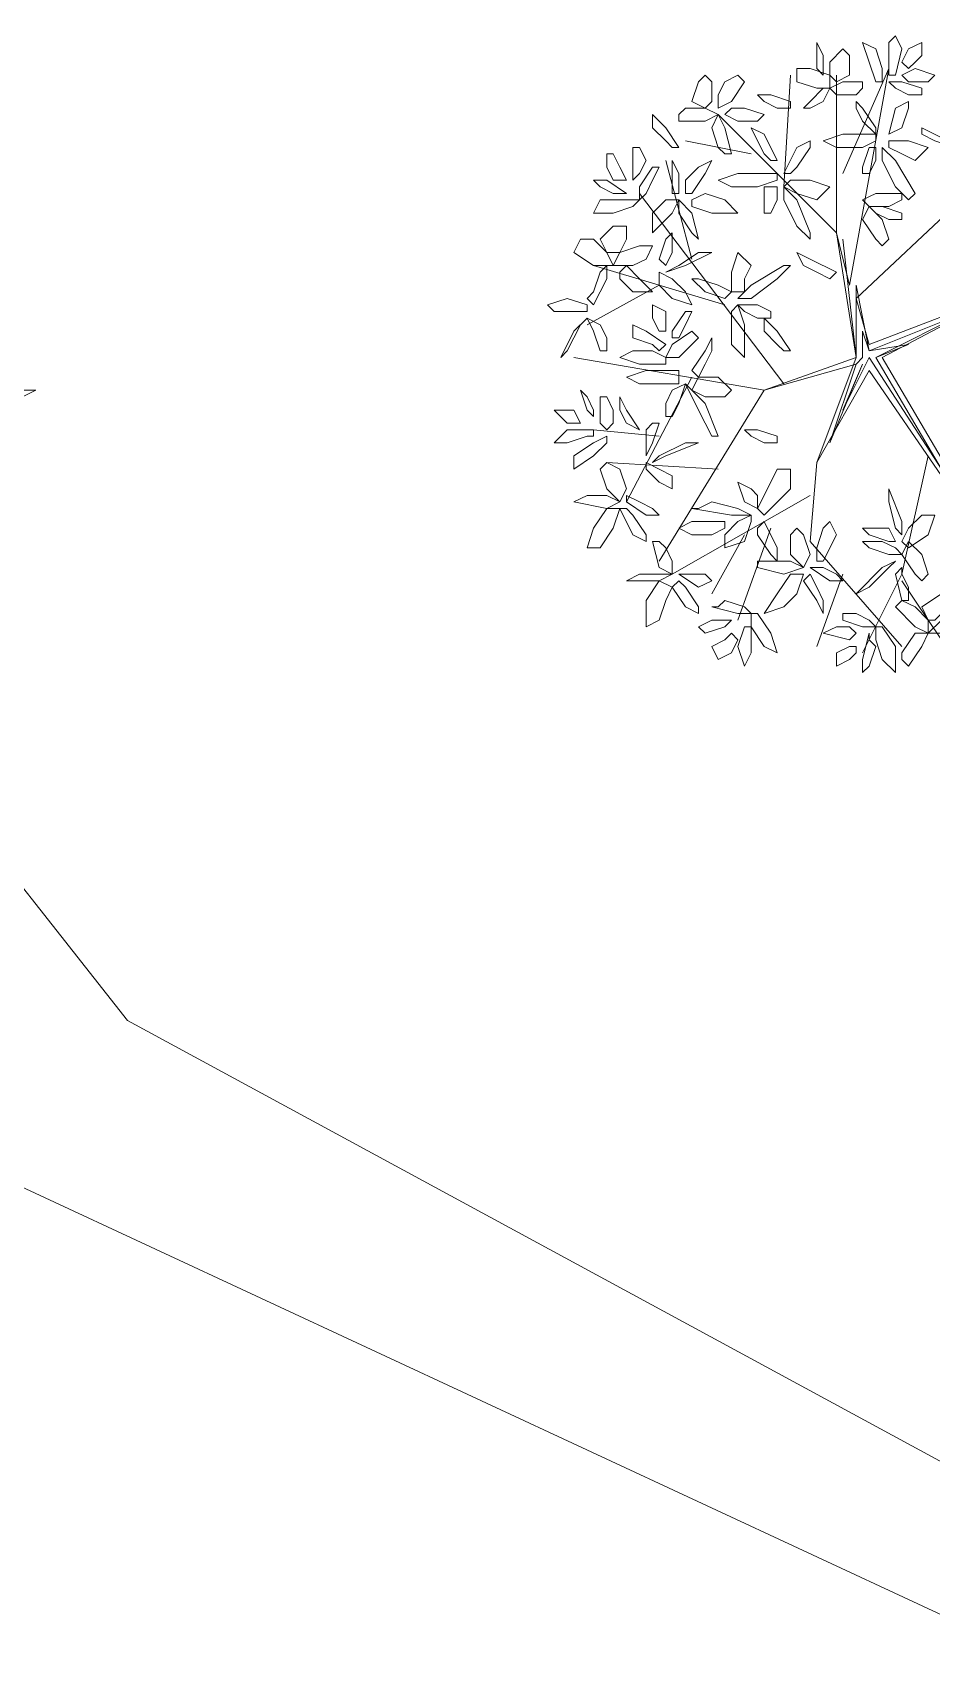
# Model space of a CAD drawing. Header units: millimetres. Extents: x 2364 to 2508, y 1551 to 1771.
# Drawn here: x 2444.71 to 2448.58, y 1611.49 to 1618.48 of the extents above; entities that cross this region are included whole.
import ezdxf

# ---------------------------------------------------------------- set-up
doc = ezdxf.new("R2010")
doc.units = ezdxf.units.MM
doc.layers.add('PDF_0', color=7, linetype='Continuous')
doc.layers.add('PDF_CVL_CUADCON_TIT', color=7, linetype='Continuous')

msp = doc.modelspace()

# ---------------------------------------------------------------- linework, layer by layer
at = {"layer": 'PDF_0', "lineweight": 9}
for points in [[(2448.3917, 1618.3572), (2448.3917, 1618.4419), (2448.4199, 1618.4701), (2448.4482, 1618.4137), (2448.4199, 1618.3007), (2448.3917, 1618.3007)], [(2448.1093, 1618.3007), (2448.1093, 1618.3854), (2448.0811, 1618.4419), (2448.0811, 1618.4137), (2448.0811, 1618.3289)], [(2448.1658, 1618.2725), (2448.1375, 1618.3007), (2448.1375, 1618.3572), (2448.194, 1618.4137), (2448.2223, 1618.3854), (2448.2223, 1618.3007)], [(2448.3635, 1618.2725), (2448.3352, 1618.2725), (2448.307, 1618.3572), (2448.2787, 1618.4419), (2448.3352, 1618.4137), (2448.3635, 1618.3289)], [(2448.4764, 1618.3289), (2448.4482, 1618.3572), (2448.4764, 1618.4137), (2448.5329, 1618.4419), (2448.5329, 1618.3854), (2448.5047, 1618.3572)], [(2448.0811, 1618.2442), (2447.9963, 1618.2725), (2447.9963, 1618.3289), (2448.0528, 1618.3289), (2448.1375, 1618.3007), (2448.1375, 1618.2442)], [(2448.5611, 1618.2725), (2448.5894, 1618.3007), (2448.5047, 1618.3289), (2448.4482, 1618.3007), (2448.4764, 1618.2725)], [(2447.6292, 1618.2725), (2447.6292, 1618.1877), (2447.601, 1618.1595), (2447.5445, 1618.1877), (2447.5728, 1618.2725), (2447.601, 1618.3007)], [(2447.7422, 1618.3007), (2447.7704, 1618.2725), (2447.714, 1618.1877), (2447.6575, 1618.1595), (2447.6575, 1618.216), (2447.6857, 1618.2725)], [(2448.0528, 1618.1877), (2448.1093, 1618.2442), (2448.1375, 1618.2442), (2448.1093, 1618.1877), (2448.0528, 1618.1595), (2448.0246, 1618.1595)], [(2448.2505, 1618.216), (2448.1658, 1618.216), (2448.1375, 1618.2442), (2448.194, 1618.2725), (2448.2787, 1618.2725), (2448.2787, 1618.2442)], [(2448.4764, 1618.216), (2448.4199, 1618.2442), (2448.3917, 1618.2725), (2448.4482, 1618.2725), (2448.5329, 1618.2442), (2448.5329, 1618.216)], [(2447.9116, 1618.1595), (2447.8552, 1618.1877), (2447.8269, 1618.216), (2447.8834, 1618.216), (2447.9681, 1618.1877), (2447.9681, 1618.1595)], [(2448.2787, 1618.103), (2448.2505, 1618.1595), (2448.2505, 1618.1877), (2448.2787, 1618.1595), (2448.3352, 1618.0748), (2448.3352, 1618.0465)], [(2448.4482, 1618.0748), (2448.3917, 1618.0465), (2448.4199, 1618.1595), (2448.4764, 1618.1877), (2448.4764, 1618.1595)], [(2447.4316, 1618.0183), (2447.3751, 1618.0748), (2447.3751, 1618.1313), (2447.4316, 1618.0748), (2447.488, 1617.9901), (2447.4598, 1617.9901)], [(2447.5163, 1618.1595), (2447.601, 1618.1595), (2447.6575, 1618.1313), (2447.601, 1618.103), (2447.488, 1618.103), (2447.488, 1618.1313)], [(2447.6575, 1617.9901), (2447.6292, 1618.0748), (2447.6575, 1618.1313), (2447.6857, 1618.0748), (2447.714, 1617.9618), (2447.6857, 1617.9618)], [(2447.6857, 1618.1313), (2447.714, 1618.1595), (2447.7704, 1618.1595), (2447.8552, 1618.1313), (2447.8269, 1618.103), (2447.7422, 1618.103)], [(2447.8552, 1617.9618), (2447.8269, 1618.0183), (2447.7987, 1618.0748), (2447.8552, 1618.0465), (2447.9116, 1617.9336), (2447.8834, 1617.9336)], [(2448.2787, 1617.9901), (2448.1658, 1617.9901), (2448.1093, 1618.0183), (2448.194, 1618.0465), (2448.3352, 1618.0465), (2448.3352, 1618.0183)], [(2448.5894, 1618.0183), (2448.6741, 1617.9901), (2448.7306, 1617.9901), (2448.6459, 1618.0183), (2448.5329, 1618.0748), (2448.5329, 1618.0465)], [(2447.2621, 1617.8489), (2447.2056, 1617.8489), (2447.1774, 1617.9053), (2447.1774, 1617.9618), (2447.2056, 1617.9618), (2447.2339, 1617.9053)], [(2447.3468, 1617.9336), (2447.3186, 1617.8771), (2447.2904, 1617.8489), (2447.2904, 1617.9053), (2447.2904, 1617.9901), (2447.3186, 1617.9901)], [(2447.9963, 1617.9053), (2448.0528, 1617.9901), (2448.0528, 1618.0183), (2447.9963, 1617.9901), (2447.9399, 1617.8771), (2447.9681, 1617.8771)], [(2448.2787, 1617.8771), (2448.307, 1617.8771), (2448.3352, 1617.9336), (2448.3352, 1617.9901), (2448.307, 1617.9901), (2448.2787, 1617.9053)], [(2448.4199, 1617.8206), (2448.3635, 1617.9336), (2448.3635, 1617.9901), (2448.4199, 1617.9336), (2448.5047, 1617.7924), (2448.4764, 1617.7641)], [(2448.3917, 1617.9901), (2448.3917, 1618.0183), (2448.4764, 1618.0183), (2448.5611, 1617.9901), (2448.5047, 1617.9336), (2448.4482, 1617.9618)], [(2447.3751, 1617.8489), (2447.3468, 1617.7924), (2447.3186, 1617.7641), (2447.3186, 1617.8206), (2447.3751, 1617.9053), (2447.4033, 1617.9053)], [(2447.4598, 1617.8206), (2447.4598, 1617.9053), (2447.4598, 1617.9336), (2447.488, 1617.8771), (2447.488, 1617.7924), (2447.4598, 1617.7924)], [(2447.5163, 1617.8489), (2447.5728, 1617.9053), (2447.6292, 1617.9336), (2447.601, 1617.8771), (2447.5445, 1617.7924), (2447.5163, 1617.7924)], [(2447.2056, 1617.7924), (2447.2621, 1617.7924), (2447.1774, 1617.8489), (2447.1209, 1617.8489), (2447.1492, 1617.8206)], [(2447.8269, 1617.8206), (2447.714, 1617.8206), (2447.6575, 1617.8489), (2447.7422, 1617.8771), (2447.9116, 1617.8771), (2447.9116, 1617.8489)], [(2447.8552, 1617.7077), (2447.8834, 1617.7077), (2447.9116, 1617.7641), (2447.9116, 1617.8206), (2447.8552, 1617.8206), (2447.8552, 1617.7641)], [(2447.9399, 1617.8206), (2447.9681, 1617.8489), (2448.0528, 1617.8489), (2448.1375, 1617.8206), (2448.0811, 1617.7641), (2447.9963, 1617.7924)], [(2447.9963, 1617.6512), (2447.9399, 1617.7641), (2447.9399, 1617.8206), (2447.9963, 1617.7641), (2448.0528, 1617.6229), (2448.0528, 1617.5947)], [(2447.3186, 1617.7641), (2447.2904, 1617.7359), (2447.2056, 1617.7077), (2447.1209, 1617.7077), (2447.1492, 1617.7641), (2447.2339, 1617.7641)], [(2447.3751, 1617.7077), (2447.4316, 1617.7641), (2447.488, 1617.7641), (2447.4598, 1617.7077), (2447.3751, 1617.6229), (2447.3751, 1617.6512)], [(2447.5445, 1617.6229), (2447.5728, 1617.5947), (2447.5445, 1617.7077), (2447.488, 1617.7641), (2447.488, 1617.7077)], [(2447.5445, 1617.7641), (2447.5445, 1617.7359), (2447.6292, 1617.7077), (2447.7422, 1617.7077), (2447.6857, 1617.7641), (2447.601, 1617.7924)], [(2448.3917, 1617.7359), (2448.307, 1617.7359), (2448.2787, 1617.7641), (2448.3352, 1617.7924), (2448.4482, 1617.7924), (2448.4482, 1617.7641)], [(2448.3352, 1617.5947), (2448.2787, 1617.6794), (2448.307, 1617.7359), (2448.3635, 1617.6794), (2448.3917, 1617.5947), (2448.3635, 1617.5665)], [(2448.3917, 1617.6794), (2448.3352, 1617.7077), (2448.307, 1617.7359), (2448.3635, 1617.7359), (2448.4482, 1617.7077), (2448.4482, 1617.6794)], [(2447.2621, 1617.5947), (2447.2339, 1617.5382), (2447.1774, 1617.5382), (2447.1492, 1617.5947), (2447.2056, 1617.6512), (2447.2621, 1617.6512)], [(2447.4316, 1617.5947), (2447.4598, 1617.6229), (2447.4598, 1617.5382), (2447.4316, 1617.4818), (2447.4033, 1617.51)], [(2447.1209, 1617.5947), (2447.1774, 1617.5382), (2447.2056, 1617.4818), (2447.1209, 1617.4818), (2447.0362, 1617.5382), (2447.0644, 1617.5947)], [(2447.3751, 1617.5665), (2447.3468, 1617.51), (2447.2904, 1617.4818), (2447.2056, 1617.4818), (2447.2339, 1617.5382), (2447.3186, 1617.5665)], [(2447.5728, 1617.5382), (2447.6292, 1617.5382), (2447.5163, 1617.4818), (2447.4316, 1617.4535), (2447.488, 1617.4818)], [(2447.7704, 1617.3688), (2447.714, 1617.3688), (2447.714, 1617.4535), (2447.7422, 1617.5382), (2447.7987, 1617.4818), (2447.7704, 1617.4253)], [(2448.0811, 1617.4535), (2448.0246, 1617.4818), (2447.9963, 1617.5382), (2448.0528, 1617.51), (2448.1658, 1617.4535), (2448.1375, 1617.4253)], [(2447.1209, 1617.3688), (2447.1492, 1617.4535), (2447.1774, 1617.4818), (2447.1774, 1617.4253), (2447.1209, 1617.3123), (2447.0927, 1617.3406)], [(2447.2339, 1617.4535), (2447.2621, 1617.4818), (2447.3186, 1617.4253), (2447.3751, 1617.3688), (2447.2904, 1617.3688), (2447.2339, 1617.4253)], [(2447.9116, 1617.4253), (2447.7987, 1617.3406), (2447.7422, 1617.3406), (2447.7987, 1617.397), (2447.9399, 1617.4818), (2447.9681, 1617.4818)], [(2447.4033, 1617.4535), (2447.4033, 1617.397), (2447.4598, 1617.3406), (2447.5445, 1617.3123), (2447.5163, 1617.3688), (2447.4598, 1617.4253)], [(2447.6575, 1617.397), (2447.5728, 1617.4253), (2447.5445, 1617.4253), (2447.601, 1617.3688), (2447.6857, 1617.3406), (2447.714, 1617.3688)], [(2447.0927, 1617.2841), (2447.0927, 1617.3123), (2447.008, 1617.3406), (2446.9232, 1617.3123), (2446.9515, 1617.2841), (2447.0362, 1617.2841)], [(2447.4316, 1617.1994), (2447.4033, 1617.1994), (2447.3751, 1617.2558), (2447.3751, 1617.3123), (2447.4316, 1617.2841), (2447.4316, 1617.2276)], [(2447.5163, 1617.2276), (2447.488, 1617.1711), (2447.4598, 1617.1711), (2447.4598, 1617.1994), (2447.5163, 1617.2841), (2447.5445, 1617.2841)], [(2447.7704, 1617.2276), (2447.7704, 1617.1429), (2447.7704, 1617.0864), (2447.714, 1617.1429), (2447.714, 1617.2841), (2447.7422, 1617.3123)], [(2447.8834, 1617.2558), (2447.8834, 1617.2841), (2447.8269, 1617.3123), (2447.7422, 1617.3123), (2447.7704, 1617.2841), (2447.8269, 1617.2558)], [(2447.008, 1617.1146), (2446.9797, 1617.0864), (2447.0362, 1617.1994), (2447.0927, 1617.2558), (2447.0644, 1617.2276)], [(2447.1774, 1617.1711), (2447.1492, 1617.2276), (2447.0927, 1617.2558), (2447.1209, 1617.1994), (2447.1492, 1617.1146), (2447.1774, 1617.1146)], [(2447.3751, 1617.1429), (2447.2904, 1617.1711), (2447.2904, 1617.2276), (2447.3468, 1617.1994), (2447.4316, 1617.1429), (2447.4033, 1617.1146)], [(2447.5445, 1617.1429), (2447.488, 1617.0864), (2447.4316, 1617.0864), (2447.4598, 1617.1429), (2447.5445, 1617.1994), (2447.5728, 1617.1711)], [(2447.9116, 1617.1429), (2447.8552, 1617.1994), (2447.8552, 1617.2558), (2447.9116, 1617.1994), (2447.9681, 1617.1146), (2447.9399, 1617.1146)], [(2447.601, 1617.0582), (2447.6292, 1617.1146), (2447.6292, 1617.1711), (2447.601, 1617.1146), (2447.5445, 1617.0299), (2447.5728, 1617.0017)], [(2447.4316, 1617.0864), (2447.4316, 1617.0582), (2447.3186, 1617.0582), (2447.2339, 1617.0864), (2447.2904, 1617.1146), (2447.3751, 1617.1146)], [(2447.4316, 1616.9734), (2447.3186, 1616.9734), (2447.2621, 1617.0017), (2447.3468, 1617.0299), (2447.488, 1617.0299), (2447.488, 1616.9734)], [(2447.5445, 1616.9452), (2447.5728, 1617.0017), (2447.6575, 1617.0017), (2447.714, 1616.9452), (2447.6857, 1616.917), (2447.601, 1616.917)], [(2444.6076, 1616.9452), (2444.6641, 1616.917), (2444.7205, 1616.9452), (2444.6923, 1616.9452), (2444.6358, 1616.9452)], [(2447.0927, 1616.917), (2447.0644, 1616.9452), (2447.0927, 1616.8605), (2447.1209, 1616.8322), (2447.1209, 1616.8605)], [(2447.2056, 1616.8605), (2447.2056, 1616.804), (2447.1774, 1616.7758), (2447.1492, 1616.804), (2447.1492, 1616.917), (2447.1774, 1616.917)], [(2447.2621, 1616.804), (2447.3186, 1616.7758), (2447.2621, 1616.8605), (2447.2339, 1616.917), (2447.2339, 1616.8605)], [(2447.4316, 1616.8322), (2447.4598, 1616.8322), (2447.488, 1616.8887), (2447.5163, 1616.9734), (2447.4598, 1616.9452), (2447.4316, 1616.8887)], [(2447.601, 1616.804), (2447.5445, 1616.917), (2447.5163, 1616.9734), (2447.601, 1616.8887), (2447.6575, 1616.7475), (2447.6292, 1616.7475)], [(2447.0644, 1616.804), (2447.0362, 1616.804), (2447.008, 1616.804), (2446.9515, 1616.8605), (2447.008, 1616.8605), (2447.0362, 1616.8605)], [(2447.0927, 1616.7475), (2447.008, 1616.7193), (2446.9515, 1616.7193), (2447.008, 1616.7758), (2447.1209, 1616.7758), (2447.1209, 1616.7475)], [(2447.3468, 1616.7758), (2447.3468, 1616.691), (2447.3468, 1616.6628), (2447.3751, 1616.7193), (2447.4033, 1616.804), (2447.3751, 1616.804)], [(2447.8552, 1616.7193), (2447.7987, 1616.7475), (2447.7704, 1616.7758), (2447.8269, 1616.7758), (2447.9116, 1616.7475), (2447.9116, 1616.7193)], [(2447.1774, 1616.7475), (2447.1774, 1616.7193), (2447.1209, 1616.6628), (2447.0362, 1616.6063), (2447.0362, 1616.6628), (2447.1209, 1616.7193)], [(2447.5163, 1616.7193), (2447.5728, 1616.7193), (2447.4316, 1616.6628), (2447.3751, 1616.6346), (2447.4033, 1616.6628)], [(2447.2339, 1616.6063), (2447.2621, 1616.5216), (2447.2339, 1616.4651), (2447.1774, 1616.5216), (2447.1492, 1616.6063), (2447.1774, 1616.6346)], [(2447.3468, 1616.6346), (2447.3468, 1616.6063), (2447.4033, 1616.5498), (2447.4598, 1616.5216), (2447.4598, 1616.5781), (2447.4033, 1616.6063)], [(2447.8552, 1616.4934), (2447.9116, 1616.6063), (2447.9681, 1616.6063), (2447.9681, 1616.5216), (2447.8552, 1616.4086), (2447.8269, 1616.4369)], [(2447.0927, 1616.4934), (2447.0362, 1616.4651), (2447.1774, 1616.4369), (2447.2339, 1616.4651), (2447.1774, 1616.4934)], [(2447.3186, 1616.4651), (2447.3751, 1616.4369), (2447.4033, 1616.4086), (2447.3468, 1616.4086), (2447.2621, 1616.4651), (2447.2621, 1616.4934)], [(2447.7422, 1616.5498), (2447.7704, 1616.4651), (2447.8269, 1616.4369), (2447.8269, 1616.4934), (2447.7987, 1616.5216)], [(2448.3917, 1616.4651), (2448.3917, 1616.5216), (2448.4482, 1616.3804), (2448.4482, 1616.3239), (2448.4199, 1616.3522)], [(2447.2339, 1616.4369), (2447.1774, 1616.4369), (2447.1209, 1616.3522), (2447.0927, 1616.2674), (2447.1492, 1616.2674), (2447.2056, 1616.3522)], [(2447.2904, 1616.4086), (2447.3468, 1616.3239), (2447.3468, 1616.2957), (2447.2904, 1616.3239), (2447.2339, 1616.4369), (2447.2621, 1616.4369)], [(2447.6292, 1616.4651), (2447.7422, 1616.4369), (2447.7987, 1616.4086), (2447.714, 1616.4086), (2447.5445, 1616.4369), (2447.5728, 1616.4369)], [(2447.6292, 1616.3239), (2447.5445, 1616.3239), (2447.488, 1616.3522), (2447.5445, 1616.3804), (2447.6857, 1616.3804), (2447.6857, 1616.3522)], [(2447.7987, 1616.4086), (2447.7987, 1616.3804), (2447.7704, 1616.2957), (2447.6857, 1616.2674), (2447.6857, 1616.3239), (2447.7422, 1616.3804)], [(2447.8269, 1616.3239), (2447.8834, 1616.2392), (2447.9116, 1616.211), (2447.9116, 1616.2674), (2447.8552, 1616.3804), (2447.8269, 1616.3522)], [(2448.0246, 1616.3239), (2448.0528, 1616.2392), (2448.0246, 1616.1827), (2447.9681, 1616.2392), (2447.9681, 1616.3239), (2447.9963, 1616.3522)], [(2448.0811, 1616.2674), (2448.1093, 1616.3522), (2448.1375, 1616.3804), (2448.1658, 1616.3239), (2448.1093, 1616.211), (2448.0811, 1616.211)], [(2448.307, 1616.3239), (2448.2787, 1616.3522), (2448.3917, 1616.3522), (2448.4199, 1616.2957), (2448.3917, 1616.2957)], [(2448.4482, 1616.2957), (2448.4764, 1616.2674), (2448.5611, 1616.3239), (2448.5894, 1616.4086), (2448.5329, 1616.4086), (2448.4764, 1616.3522)], [(2447.4316, 1616.2674), (2447.4598, 1616.211), (2447.4598, 1616.1545), (2447.4033, 1616.1827), (2447.3751, 1616.2957), (2447.4033, 1616.2957)], [(2448.4482, 1616.2392), (2448.4199, 1616.2674), (2448.3635, 1616.2957), (2448.2787, 1616.2957), (2448.307, 1616.2674), (2448.3917, 1616.2392)], [(2448.5047, 1616.1545), (2448.4482, 1616.2392), (2448.4764, 1616.2957), (2448.5329, 1616.2392), (2448.5611, 1616.1545), (2448.5329, 1616.1262)], [(2447.8834, 1616.211), (2447.9681, 1616.211), (2448.0246, 1616.1827), (2447.9399, 1616.1545), (2447.8269, 1616.1827), (2447.8269, 1616.211)], [(2448.307, 1616.098), (2448.2505, 1616.0698), (2448.3635, 1616.1827), (2448.4199, 1616.211), (2448.3917, 1616.1827)], [(2447.3186, 1616.1545), (2447.2621, 1616.1262), (2447.4033, 1616.1262), (2447.4598, 1616.1545), (2447.4033, 1616.1545)], [(2447.5163, 1616.1545), (2447.488, 1616.1545), (2447.5728, 1616.098), (2447.6292, 1616.1262), (2447.601, 1616.1545)], [(2448.0246, 1616.1545), (2447.9681, 1616.1545), (2447.9116, 1616.0698), (2447.8552, 1615.985), (2447.9399, 1616.0133), (2447.9963, 1616.0698)], [(2448.0811, 1616.098), (2448.1093, 1616.0415), (2448.1093, 1615.985), (2448.0811, 1616.0415), (2448.0246, 1616.1262), (2448.0528, 1616.1545)], [(2448.1093, 1616.1827), (2448.0528, 1616.1827), (2448.1375, 1616.1262), (2448.194, 1616.1262), (2448.1658, 1616.1545)], [(2448.4764, 1616.098), (2448.4482, 1616.1545), (2448.4482, 1616.1827), (2448.4199, 1616.1545), (2448.4482, 1616.0415), (2448.4764, 1616.0415)], [(2447.4598, 1616.098), (2447.4033, 1616.1262), (2447.3468, 1616.0415), (2447.3468, 1615.9286), (2447.4033, 1615.9568), (2447.4316, 1616.0415)], [(2447.5163, 1616.098), (2447.5728, 1616.0133), (2447.5728, 1615.985), (2447.5163, 1616.0133), (2447.4598, 1616.098), (2447.488, 1616.1262)], [(2448.6459, 1616.0133), (2448.5894, 1615.9568), (2448.5611, 1615.9568), (2448.5329, 1616.0133), (2448.6176, 1616.0698), (2448.6459, 1616.0415)], [(2447.6857, 1616.0415), (2447.7704, 1616.0133), (2447.7987, 1615.985), (2447.7422, 1615.985), (2447.6292, 1616.0133), (2447.6575, 1616.0133)], [(2448.5047, 1616.0133), (2448.5611, 1615.9568), (2448.5611, 1615.9003), (2448.5047, 1615.9286), (2448.4199, 1616.0133), (2448.4482, 1616.0415)], [(2447.6292, 1615.9568), (2447.6857, 1615.9568), (2447.714, 1615.9568), (2447.6857, 1615.9286), (2447.601, 1615.9003), (2447.5728, 1615.9286)], [(2447.7987, 1615.985), (2447.8269, 1615.985), (2447.8834, 1615.9003), (2447.9116, 1615.8156), (2447.8552, 1615.8439), (2447.7987, 1615.9286)], [(2448.2505, 1615.985), (2448.307, 1615.9568), (2448.3352, 1615.9286), (2448.2787, 1615.9286), (2448.194, 1615.9568), (2448.194, 1615.985)], [(2448.7306, 1615.9568), (2448.7306, 1615.9286), (2448.6459, 1615.9003), (2448.5611, 1615.9003), (2448.6176, 1615.9568), (2448.6741, 1615.9568)], [(2447.714, 1615.9003), (2447.7422, 1615.8721), (2447.714, 1615.8156), (2447.6575, 1615.7874), (2447.6292, 1615.8439), (2447.6857, 1615.8721)], [(2447.7987, 1615.9003), (2447.7987, 1615.8156), (2447.7704, 1615.7591), (2447.7422, 1615.8439), (2447.7704, 1615.9286), (2447.7987, 1615.9286)], [(2448.1658, 1615.9286), (2448.1093, 1615.9003), (2448.2223, 1615.8721), (2448.2505, 1615.9003), (2448.2223, 1615.9286)], [(2448.3352, 1615.8439), (2448.307, 1615.7591), (2448.2787, 1615.7309), (2448.2787, 1615.7874), (2448.307, 1615.9003), (2448.307, 1615.8721)], [(2448.3352, 1615.9286), (2448.3635, 1615.9286), (2448.4199, 1615.8439), (2448.4199, 1615.7309), (2448.3635, 1615.7874), (2448.3352, 1615.8721)], [(2448.4482, 1615.8156), (2448.5047, 1615.9003), (2448.5611, 1615.9003), (2448.5329, 1615.8439), (2448.4764, 1615.7591), (2448.4482, 1615.7874)], [(2448.2505, 1615.8439), (2448.2505, 1615.8156), (2448.2223, 1615.7874), (2448.1658, 1615.7591), (2448.1658, 1615.8156), (2448.2223, 1615.8439)]]:
    msp.add_lwpolyline(points, close=True, dxfattribs=at)
for points in [[(2448.194, 1617.8771), (2448.3917, 1618.3289), (2448.2223, 1617.397), (2448.1658, 1617.6229), (2448.1658, 1618.3007)], [(2447.9399, 1617.8206), (2447.9681, 1618.3007)], [(2448.8435, 1618.1877), (2448.7306, 1618.0465), (2448.7023, 1617.7641), (2448.2505, 1617.3406), (2448.307, 1617.1429), (2448.9, 1617.3688), (2448.3635, 1617.0864), (2448.6459, 1616.6063), (2448.8153, 1616.5498)], [(2449.2389, 1616.2392), (2448.9847, 1616.2957), (2448.8153, 1616.5498), (2448.6176, 1616.5781), (2448.307, 1617.0299), (2448.0811, 1616.6346), (2448.2505, 1617.0864), (2448.1658, 1617.6229), (2447.6575, 1618.1313)], [(2447.7987, 1617.9618), (2447.5163, 1618.0183)], [(2447.5445, 1617.51), (2447.4316, 1617.9336)], [(2447.9399, 1616.9734), (2447.3186, 1617.7924)], [(2448.194, 1617.5947), (2448.2505, 1617.0864), (2448.2505, 1617.397), (2448.307, 1617.1146), (2448.7306, 1617.2841), (2448.3352, 1617.0864), (2448.6176, 1616.6063), (2448.307, 1617.0864), (2448.194, 1616.8605), (2448.2787, 1617.0582), (2448.1375, 1616.7193), (2448.2505, 1617.0582), (2448.2787, 1617.0864), (2448.2787, 1617.1994), (2448.307, 1617.1146), (2448.4764, 1617.1429), (2448.3352, 1617.0864)], [(2447.6857, 1617.3123), (2447.1209, 1617.4818)], [(2447.4033, 1617.397), (2447.0927, 1617.2276)], [(2447.0362, 1617.0864), (2447.8552, 1616.9452), (2447.4033, 1616.211)], [(2448.2505, 1617.0582), (2447.8552, 1616.9452), (2448.2505, 1617.0864)], [(2447.5445, 1617.0017), (2447.2621, 1616.4651)], [(2447.4033, 1616.7475), (2447.1209, 1616.7758)], [(2447.6575, 1616.6063), (2447.1774, 1616.6346)], [(2448.0811, 1616.6346), (2448.0528, 1616.2957), (2448.4482, 1615.8439)], [(2448.5611, 1616.6628), (2448.4482, 1616.1545), (2448.2787, 1615.8156)], [(2448.0528, 1616.4934), (2447.4598, 1616.1545)], [(2447.8834, 1616.3522), (2447.7422, 1615.9568)], [(2447.7704, 1616.3239), (2447.6292, 1616.0698)], [(2448.194, 1616.1545), (2448.0811, 1615.8439)], [(2448.4482, 1616.1262), (2448.6176, 1615.8721)]]:
    msp.add_lwpolyline(points, dxfattribs=at)
at = {"layer": 'PDF_CVL_CUADCON_TIT', "lineweight": 9}
msp.add_lwpolyline([(2427.3814, 1622.7626), (2427.8615, 1620.8423), (2428.8216, 1616.0415), (2429.217, 1616.1262), (2428.4545, 1619.3456), (2427.5791, 1623.5533), (2427.1272, 1624.937), (2427.7203, 1625.2759), (2429.81, 1623.7227), (2435.4015, 1619.0632), (2439.2421, 1615.8721), (2443.7886, 1613.9236), (2449.013, 1611.4949), (2450.1708, 1611.4949), (2445.1159, 1614.2342), (2444.2687, 1615.3073), (2442.2072, 1616.9452), (2438.6208, 1618.7808), (2438.0842, 1618.2442), (2431.815, 1622.819), (2428.7369, 1625.1912), (2427.4944, 1625.8124), (2426.5625, 1627.3374), (2422.1006, 1637.0236)], dxfattribs=at)

doc.saveas('drawing.dxf')
